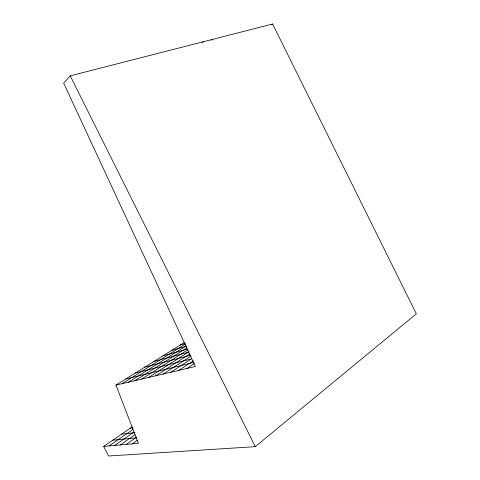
<?xml version="1.0" encoding="UTF-8"?>
<svg xmlns="http://www.w3.org/2000/svg" width="480" height="480" viewBox="0 0 480 480"><rect width="100%" height="100%" fill="white"/><g stroke="black" fill="none" stroke-linecap="round" stroke-linejoin="round"><path stroke-width="0.72" d="M70.23 75.846L63.666 83.112L195.336 366.498L115.92 385.116L138.396 443.322L103.686 446.394L108.504 456L255.282 446.67L416.334 313.848L272.61 24L70.23 75.846L255.282 446.67M202.272 42.708L203.364 41.742M211.638 40.296L212.742 39.336M271.476 24.918L272.61 24M132.198 443.874L137.46 440.172M126.174 444.402L136.68 437.058M120.318 444.924L134.97 434.742M114.624 445.422L133.932 432.084M109.08 445.914L132.912 429.54M103.686 446.394L132.072 426.99M186.876 368.484L194.328 363.582M178.698 370.398L193.392 360.804M170.79 372.252L191.364 358.902L135.342 373.014M163.146 374.046L190.956 356.1M155.748 375.78L189.996 353.808M148.584 377.46L189.174 351.558M141.642 379.086L188.1 349.596M134.916 380.664L187.074 347.718M128.388 382.194L186.192 345.858M122.058 383.676L185.664 343.872M115.92 385.116L184.548 342.36M180.33 344.988L184.932 343.668M171.714 350.352L186.33 346.248M162.918 355.836L187.122 349.2M153.924 361.44L187.938 352.35M144.738 367.164L190.656 355.23M125.736 378.996L193.998 362.382M130.248 428.238L133.038 427.89M121.572 434.166L134.946 432.648M112.722 440.214L136.824 437.772"/></g></svg>
